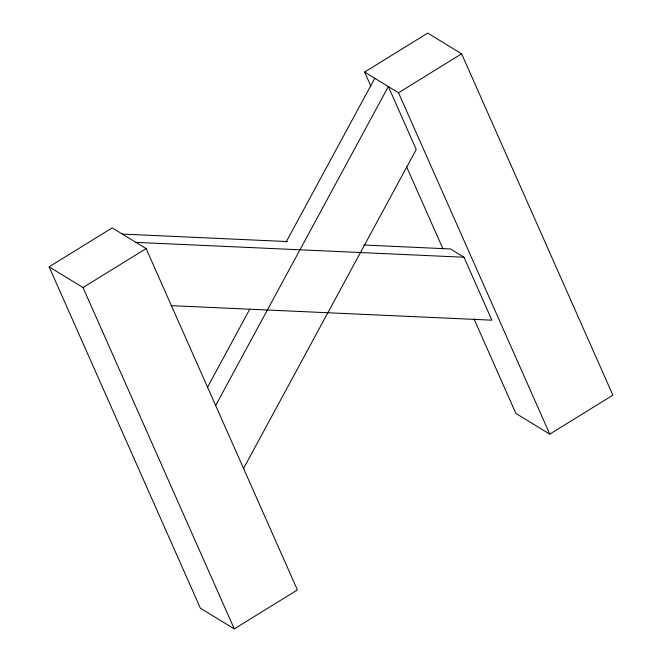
<?xml version="1.0" encoding="UTF-8"?>
<svg xmlns="http://www.w3.org/2000/svg" width="662" height="662" viewBox="0 0 662 662"><rect width="100%" height="100%" fill="white"/><g stroke="black" fill="none" stroke-linecap="round" stroke-linejoin="round"><path stroke-width="0.99" d="M207.38 387.485L249.723 309.27M286.158 241.969L374.783 78.273M215.522 405.773L388.346 86.556L416.241 149.504L243.417 468.721M49.112 266.827L112.217 227.877L146.12 248.581L297.387 589.941L234.282 628.9L200.379 608.188L49.112 266.827L83.015 287.54L234.282 628.9M370.902 86.242L364.613 72.059L427.718 33.1L461.621 53.812L612.888 395.173L549.783 434.123L515.88 413.419L473.984 318.861M83.015 287.54L146.12 248.581M364.613 72.059L398.516 92.771L461.621 53.812M122.387 234.083L287.432 241.564M363.769 245.023L450.417 248.953L463.979 257.237L491.874 320.185L171.061 305.645M135.95 242.366L463.979 257.237M398.516 92.771L549.783 434.123M406.518 166.617L442.969 248.879"/></g></svg>
